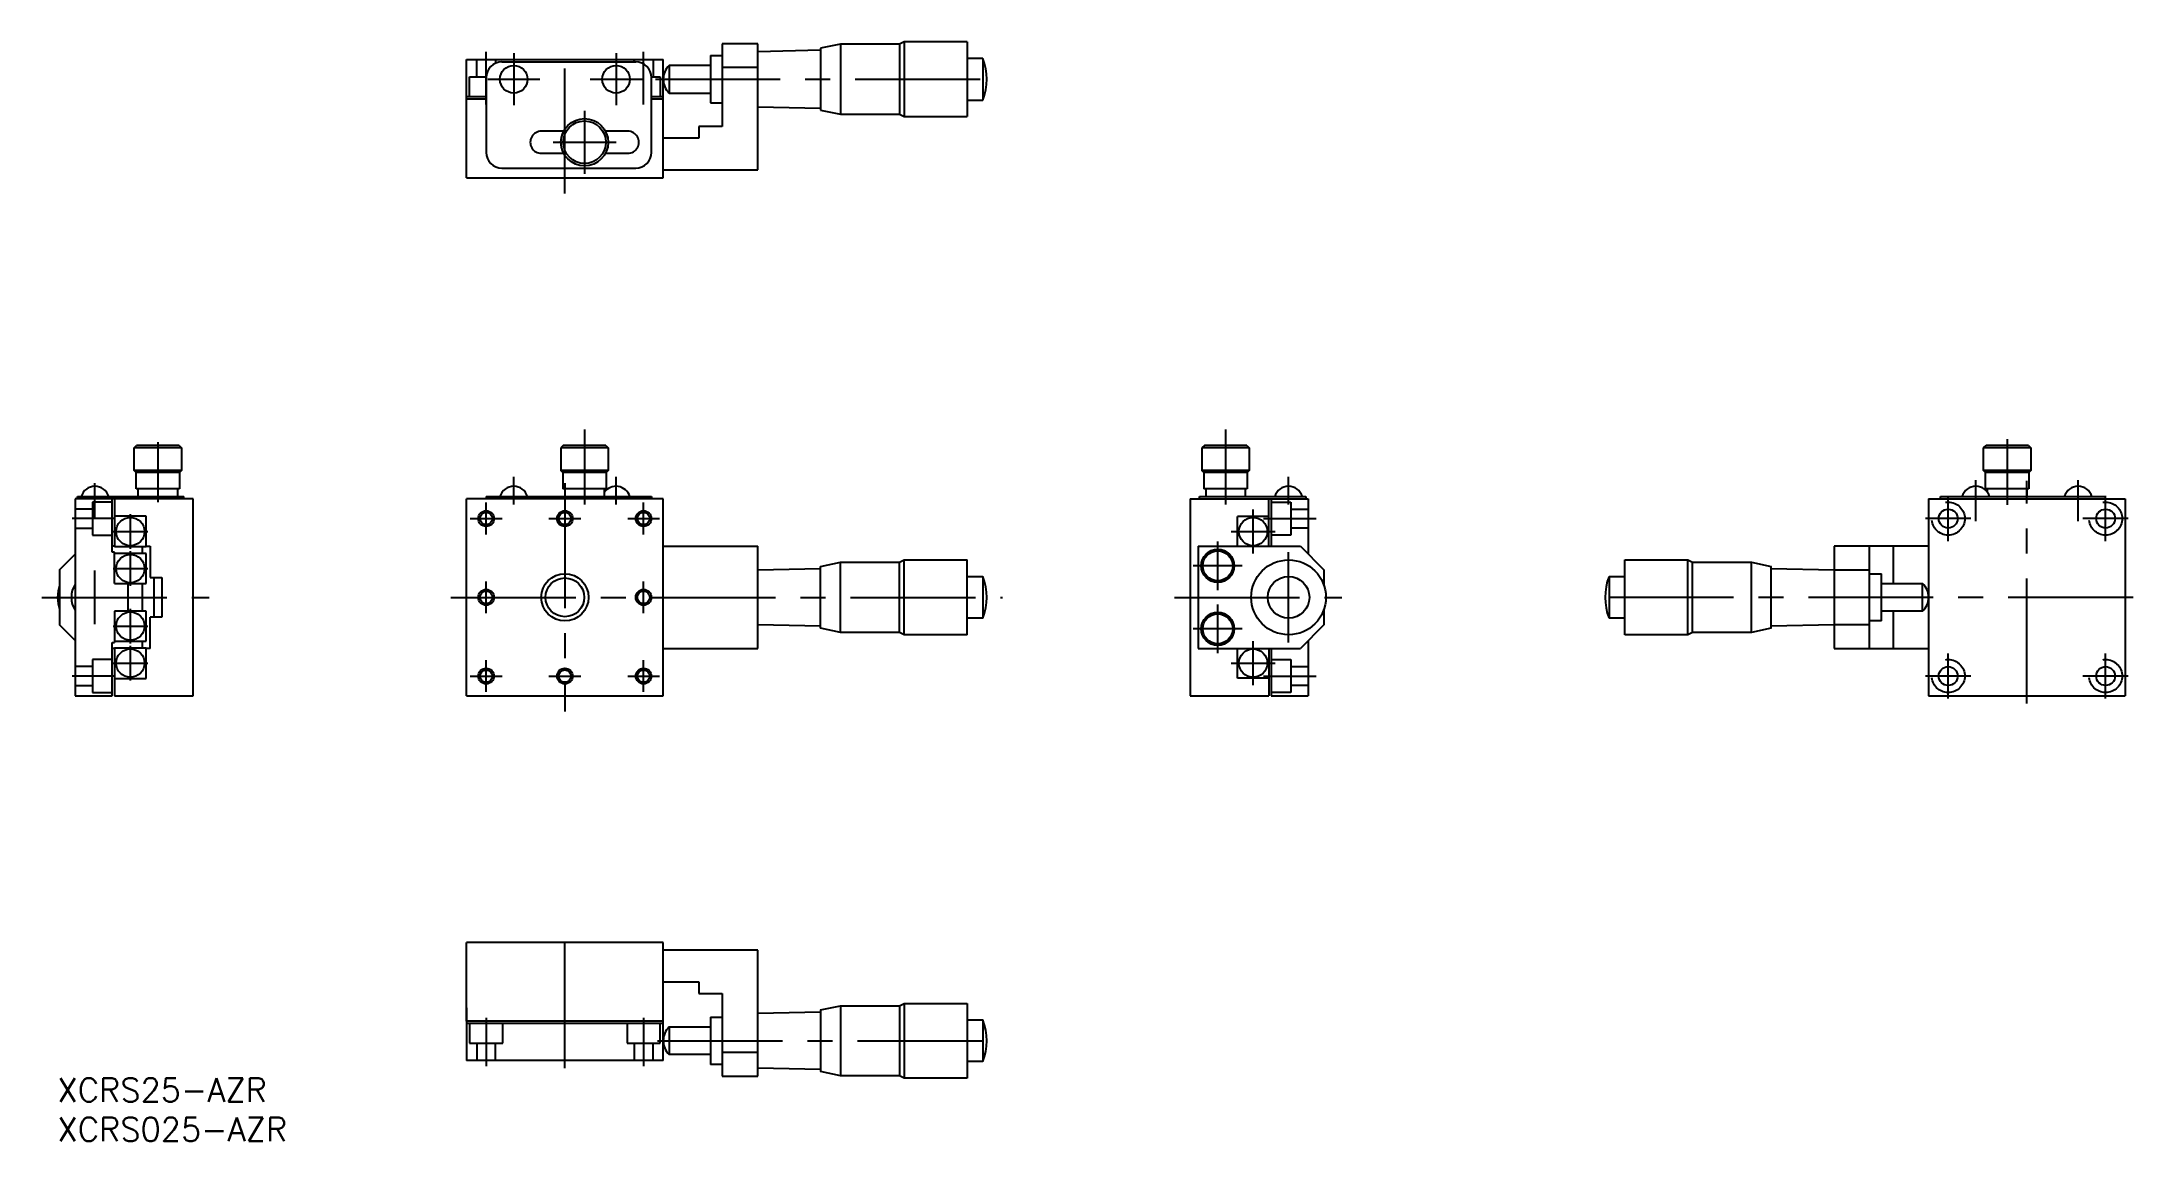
# Model space of a CAD drawing. Extents: x -2 to 264, y -8 to 132.
import ezdxf

# ---------------------------------------------------------------- set-up
doc = ezdxf.new("R2010")
doc.units = 0
doc.header["$LTSCALE"] = 0.5
doc.linetypes.add('CENTER', pattern=[50.8, 31.75, -6.35, 6.35, -6.35])
doc.linetypes.add('DASHED', pattern=[19.05, 12.7, -6.35])
for name, color, linetype in [('MSM_CENTER', 1, 'CENTER'), ('MSM_CONTINUOUS', 7, 'CONTINUOUS'), ('MSM_DASHED', 4, 'DASHED'), ('MSM_NARROW', 5, 'CONTINUOUS'), ('MSM_PART_NUMBER', 7, 'CONTINUOUS')]:
    doc.layers.add(name, color=color, linetype=linetype)
doc.styles.get("Standard").update_dxf_attribs({"font": 'txt.shx', "height": 3, "bigfont": 'bigfont.shx'})

# ---------------------------------------------------------------- blocks, each defined once
blk = doc.blocks.new('*U55')
at = {"layer": 'MSM_PART_NUMBER'}
blk.add_text('XCRS25-AZR', height=3, dxfattribs=at).set_placement((0, -3))
blk = doc.blocks.new('*U56')
at = {"layer": 'MSM_PART_NUMBER'}
blk.add_text('XCRS025-AZR', height=3, dxfattribs=at).set_placement((0, -8))

msp = doc.modelspace()

# ---------------------------------------------------------------- linework, layer by layer
at = {"layer": 'MSM_CENTER'}
for p, q in [((54.47, 123.67), (54.46, 130.37)), ((64.46, 112.37), (64.46, 131.37)), ((74.46, 123.67), (74.46, 130.37)), ((57.96, 130.17), (57.96, 123.57)), ((70.96, 130.17), (70.96, 123.57)), ((54.66, 126.87), (61.26, 126.87)), ((67.66, 126.87), (74.26, 126.87)), ((75.96, 126.87), (120.06, 126.87)), ((66.96, 122.87), (66.96, 114.87)), ((62.96, 118.87), (70.96, 118.87)), ((12.75, 80.77), (12.75, 73.17)), ((66.96, 82.37), (66.96, 72.87)), ((148.41, 82.37), (148.41, 72.87)), ((247.73, 81.15), (247.73, 72.8)), ((4.75, 71.12), (4.75, 75.57)), ((57.96, 72.87), (57.96, 76.37)), ((64.46, 75.57), (64.46, 46.57)), ((70.96, 72.87), (70.96, 76.37)), ((156.41, 72.87), (156.41, 76.37)), ((243.73, 70.74), (243.73, 75.95)), ((250.23, 47.57), (250.23, 75.87)), ((256.73, 70.74), (256.73, 75.95)), ((54.46, 69.05), (54.46, 73.1)), ((74.46, 69.05), (74.46, 73.1)), ((151.91, 66.62), (151.91, 72.22)), ((240.23, 68.2), (240.23, 73.95)), ((260.23, 68.2), (260.23, 73.95)), ((7.35, 71.07), (1.85, 71.07)), ((7.05, 69.42), (11.45, 69.42)), ((9.25, 67.22), (9.25, 71.62)), ((52.44, 71.07), (56.49, 71.07)), ((62.44, 71.07), (66.49, 71.07)), ((72.44, 71.07), (76.49, 71.07)), ((149.11, 69.42), (154.71, 69.42)), ((153.21, 71.07), (159.91, 71.07)), ((243.1, 71.07), (237.35, 71.07)), ((263.1, 71.07), (257.35, 71.07)), ((9.25, 62.52), (9.25, 66.92)), ((147.41, 61.97), (147.41, 68.17)), ((156.41, 55.32), (156.41, 66.82)), ((4.75, 57.67), (4.75, 64.47)), ((7.05, 64.72), (11.45, 64.72)), ((150.51, 65.07), (144.31, 65.07)), ((54.46, 59.05), (54.46, 63.1)), ((74.46, 59.05), (74.46, 63.1)), ((-2, 61.07), (19.25, 61.07)), ((9.25, 55.22), (9.25, 59.62)), ((49.96, 61.07), (120.06, 61.07)), ((141.91, 61.07), (163.16, 61.07)), ((147.41, 53.97), (147.41, 60.17)), ((263.73, 61.07), (195.85, 61.07)), ((7.05, 57.42), (11.45, 57.42)), ((150.51, 57.07), (144.31, 57.07)), ((9.25, 50.52), (9.25, 54.92)), ((151.91, 49.92), (151.91, 55.52)), ((240.23, 48.2), (240.23, 53.95)), ((260.23, 48.2), (260.23, 53.95)), ((7.35, 51.07), (1.85, 51.07)), ((7.05, 52.72), (11.45, 52.72)), ((52.44, 51.07), (56.49, 51.07)), ((54.46, 49.05), (54.46, 53.1)), ((62.44, 51.07), (66.49, 51.07)), ((72.44, 51.07), (76.49, 51.07)), ((74.46, 49.05), (74.46, 53.1)), ((149.11, 52.72), (154.71, 52.72)), ((153.21, 51.07), (159.91, 51.07)), ((243.1, 51.07), (237.35, 51.07)), ((263.1, 51.07), (257.35, 51.07)), ((64.46, 1.25), (64.46, 18.25)), ((54.46, 7.67), (54.46, 1.53)), ((74.46, 7.67), (74.46, 1.53)), ((76.24, 4.75), (118.79, 4.75))]:
    msp.add_line(p, q, dxfattribs=at)
at = {"layer": 'MSM_CONTINUOUS'}
for p, q in [((88.96, 131.37), (84.46, 131.37)), ((84.46, 131.37), (84.46, 120.87)), ((88.96, 115.37), (88.96, 131.37)), ((96.96, 130.55), (88.96, 130.37)), ((99.46, 131.32), (96.96, 130.8)), ((96.96, 130.8), (96.96, 122.95)), ((106.96, 131.32), (99.46, 131.32)), ((99.46, 131.32), (99.46, 122.42)), ((107.56, 131.62), (106.96, 131.32)), ((106.96, 131.32), (106.96, 122.42)), ((115.56, 131.62), (107.56, 131.62)), ((107.56, 131.62), (107.56, 122.12)), ((115.56, 131.62), (115.56, 122.12)), ((51.96, 114.37), (51.96, 129.37)), ((51.96, 129.37), (76.96, 129.37)), ((56.46, 129.07), (73.46, 129.07)), ((76.96, 114.37), (76.96, 129.37)), ((82.96, 128.62), (77.71, 128.62)), ((77.71, 128.62), (77.71, 125.12)), ((82.96, 129.87), (82.96, 123.87)), ((82.96, 129.87), (84.46, 129.87)), ((88.96, 128.37), (84.46, 128.37)), ((117.56, 129.52), (115.56, 129.52)), ((117.56, 129.52), (117.56, 124.22)), ((54.46, 127.07), (54.46, 117.57)), ((75.46, 117.57), (75.46, 127.07)), ((77.71, 125.12), (82.96, 125.12)), ((51.96, 124.67), (54.46, 124.67)), ((51.96, 124.37), (54.46, 124.37)), ((75.46, 124.67), (76.96, 124.67)), ((75.46, 124.37), (76.96, 124.37)), ((82.96, 123.87), (84.46, 123.87)), ((88.96, 123.37), (96.96, 123.2)), ((96.96, 122.95), (99.46, 122.42)), ((99.46, 122.42), (106.96, 122.42)), ((106.96, 122.42), (107.56, 122.12)), ((115.56, 124.22), (117.56, 124.22)), ((64.31, 120.27), (61.46, 120.27)), ((72.46, 120.27), (69.62, 120.27)), ((81.46, 120.87), (81.46, 119.37)), ((84.46, 120.87), (81.46, 120.87)), ((107.56, 122.12), (115.56, 122.12)), ((61.46, 117.47), (64.31, 117.47)), ((69.62, 117.47), (72.46, 117.47)), ((81.46, 119.37), (76.96, 119.37)), ((51.96, 114.37), (76.96, 114.37)), ((56.46, 115.57), (73.46, 115.57)), ((76.96, 115.37), (88.96, 115.37)), ((9.75, 80.07), (10.05, 80.37)), ((9.75, 77.17), (9.75, 80.07)), ((15.75, 80.07), (9.75, 80.07)), ((15.45, 80.37), (10.05, 80.37)), ((15.45, 80.37), (15.75, 80.07)), ((15.75, 80.07), (15.75, 77.17)), ((64.26, 80.37), (63.96, 80.07)), ((63.96, 80.07), (63.96, 77.17)), ((69.96, 80.07), (63.96, 80.07)), ((69.66, 80.37), (64.26, 80.37)), ((69.66, 80.37), (69.96, 80.07)), ((69.96, 80.07), (69.96, 77.17)), ((145.71, 80.37), (145.41, 80.07)), ((145.41, 80.07), (145.41, 77.17)), ((151.41, 80.07), (145.41, 80.07)), ((151.11, 80.37), (145.71, 80.37)), ((151.11, 80.37), (151.41, 80.07)), ((151.41, 80.07), (151.41, 77.17)), ((244.73, 80.07), (245.03, 80.37)), ((244.73, 77.17), (244.73, 80.07)), ((250.73, 80.07), (244.73, 80.07)), ((250.43, 80.37), (245.03, 80.37)), ((250.43, 80.37), (250.73, 80.07)), ((250.73, 80.07), (250.73, 77.17)), ((10, 76.92), (9.75, 77.17)), ((15.75, 77.17), (9.75, 77.17)), ((15.75, 77.17), (15.5, 76.92)), ((64.21, 76.92), (63.96, 77.17)), ((69.96, 77.17), (63.96, 77.17)), ((69.96, 77.17), (69.71, 76.92)), ((145.66, 76.92), (145.41, 77.17)), ((151.41, 77.17), (145.41, 77.17)), ((151.41, 77.17), (151.16, 76.92)), ((244.98, 76.92), (244.73, 77.17)), ((250.73, 77.17), (244.73, 77.17)), ((250.73, 77.17), (250.48, 76.92)), ((10, 74.87), (10, 76.92)), ((15.5, 76.92), (10, 76.92)), ((15.5, 74.87), (10, 74.87)), ((10.25, 73.87), (10.25, 74.87)), ((15.25, 74.87), (15.25, 73.87)), ((15.5, 76.92), (15.5, 74.87)), ((64.21, 76.92), (64.21, 74.87)), ((69.71, 76.92), (64.21, 76.92)), ((69.71, 74.87), (64.21, 74.87)), ((64.46, 74.87), (64.46, 73.87)), ((69.46, 74.87), (69.46, 73.87)), ((69.71, 76.92), (69.71, 74.87)), ((145.66, 76.92), (145.66, 74.87)), ((151.16, 76.92), (145.66, 76.92)), ((151.16, 74.87), (145.66, 74.87)), ((145.91, 74.87), (145.91, 73.87)), ((150.91, 74.87), (150.91, 73.87)), ((151.16, 76.92), (151.16, 74.87)), ((244.98, 74.87), (244.98, 76.92)), ((250.48, 76.92), (244.98, 76.92)), ((250.48, 74.87), (244.98, 74.87)), ((245.23, 74.39), (245.23, 74.87)), ((250.23, 74.87), (250.23, 73.87)), ((250.48, 76.92), (250.48, 74.87)), ((17.25, 73.57), (2.25, 73.57)), ((2.25, 73.57), (2.25, 48.57)), ((2.55, 73.57), (2.55, 73.87)), ((2.55, 73.87), (16.05, 73.87)), ((6.95, 66.82), (6.95, 73.57)), ((7.25, 73.57), (7.25, 67.52)), ((16.05, 73.57), (16.05, 73.87)), ((17.25, 48.57), (17.25, 73.57)), ((76.96, 73.57), (51.96, 73.57)), ((51.96, 48.57), (51.96, 73.57)), ((54.46, 73.87), (75.46, 73.87)), ((54.46, 73.87), (54.46, 73.57)), ((75.46, 73.87), (75.46, 73.57)), ((76.96, 48.57), (76.96, 73.57)), ((143.91, 73.57), (158.91, 73.57)), ((143.91, 73.57), (143.91, 48.57)), ((145.11, 73.57), (145.11, 73.87)), ((145.11, 73.87), (158.61, 73.87)), ((153.91, 67.57), (153.91, 73.57)), ((154.21, 73.57), (154.21, 67.57)), ((158.61, 73.87), (158.61, 73.57)), ((158.91, 73.57), (158.91, 66.57)), ((237.73, 73.57), (262.73, 73.57)), ((237.73, 73.57), (237.73, 48.57)), ((239.23, 73.87), (260.23, 73.87)), ((239.23, 73.57), (239.23, 73.87)), ((260.23, 73.57), (260.23, 73.87)), ((262.73, 73.57), (262.73, 48.57)), ((11.25, 71.37), (7.25, 71.37)), ((11.25, 67.52), (11.25, 71.37)), ((153.91, 71.32), (149.91, 71.32)), ((149.91, 67.57), (149.91, 71.32)), ((0.25, 64.57), (2.25, 66.57)), ((7.25, 67.57), (6.95, 67.57)), ((7.25, 66.82), (6.95, 66.82)), ((7.25, 67.52), (11.25, 67.52)), ((7.25, 62.82), (7.25, 66.82)), ((11.25, 66.62), (7.25, 66.62)), ((10.75, 67.52), (10.75, 66.62)), ((11.25, 67.57), (11.75, 67.57)), ((11.25, 62.82), (11.25, 66.62)), ((11.75, 67.57), (11.75, 63.57)), ((76.96, 67.57), (88.96, 67.57)), ((88.96, 54.57), (88.96, 67.57)), ((144.91, 67.57), (157.91, 67.57)), ((144.91, 67.57), (144.91, 54.57)), ((157.91, 67.57), (160.91, 64.57)), ((237.73, 67.57), (225.73, 67.57)), ((225.73, 67.57), (225.73, 54.57)), ((230.23, 54.57), (230.23, 67.57)), ((233.23, 67.57), (233.23, 62.82)), ((0.25, 64.57), (0.25, 57.57)), ((88.96, 64.57), (96.96, 64.75)), ((96.96, 65), (99.46, 65.52)), ((96.96, 57.15), (96.96, 65)), ((99.46, 65.52), (106.96, 65.52)), ((99.46, 56.62), (99.46, 65.52)), ((106.96, 65.52), (107.56, 65.82)), ((106.96, 56.62), (106.96, 65.52)), ((107.56, 65.82), (115.56, 65.82)), ((107.56, 56.32), (107.56, 65.82)), ((115.56, 56.32), (115.56, 65.82)), ((160.91, 64.57), (160.91, 62.59)), ((199.13, 65.82), (207.13, 65.82)), ((199.13, 56.32), (199.13, 65.82)), ((207.13, 65.82), (207.73, 65.52)), ((207.13, 56.32), (207.13, 65.82)), ((207.73, 65.52), (215.23, 65.52)), ((207.73, 56.62), (207.73, 65.52)), ((215.23, 65.52), (217.73, 65)), ((215.23, 56.62), (215.23, 65.52)), ((217.73, 57.15), (217.73, 65)), ((217.73, 64.75), (225.73, 64.57)), ((225.73, 64.57), (230.23, 64.57)), ((230.23, 64.07), (231.73, 64.07)), ((231.73, 58.07), (231.73, 64.07)), ((7.25, 62.82), (11.25, 62.82)), ((8.95, 59.32), (8.95, 62.82)), ((10.75, 62.82), (10.75, 59.32)), ((11.75, 63.57), (13.25, 63.57)), ((12.25, 63.57), (12.25, 58.57)), ((13.25, 63.57), (13.25, 58.57)), ((115.56, 63.72), (117.56, 63.72)), ((117.56, 63.72), (117.56, 58.42)), ((197.13, 63.72), (199.13, 63.72)), ((197.13, 63.72), (197.13, 58.42)), ((231.73, 62.82), (236.98, 62.82)), ((236.98, 59.32), (236.98, 62.82)), ((7.25, 59.32), (7.25, 55.32)), ((11.25, 59.32), (7.25, 59.32)), ((11.25, 55.52), (11.25, 59.32)), ((13.25, 58.57), (11.75, 58.57)), ((11.75, 54.57), (11.75, 58.57)), ((160.91, 59.55), (160.91, 57.57)), ((236.98, 59.32), (231.73, 59.32)), ((233.23, 59.32), (233.23, 54.57)), ((2.25, 55.57), (0.25, 57.57)), ((96.96, 57.4), (88.96, 57.57)), ((99.46, 56.62), (96.96, 57.15)), ((106.96, 56.62), (99.46, 56.62)), ((107.56, 56.32), (106.96, 56.62)), ((115.56, 56.32), (107.56, 56.32)), ((117.56, 58.42), (115.56, 58.42)), ((160.91, 57.57), (157.91, 54.57)), ((199.13, 58.42), (197.13, 58.42)), ((207.13, 56.32), (199.13, 56.32)), ((207.73, 56.62), (207.13, 56.32)), ((215.23, 56.62), (207.73, 56.62)), ((217.73, 57.15), (215.23, 56.62)), ((225.73, 57.57), (217.73, 57.4)), ((230.23, 57.57), (225.73, 57.57)), ((231.73, 58.07), (230.23, 58.07)), ((6.95, 48.57), (6.95, 55.32)), ((6.95, 55.32), (7.25, 55.32)), ((7.25, 54.57), (6.95, 54.57)), ((7.25, 55.52), (11.25, 55.52)), ((7.25, 54.62), (7.25, 48.57)), ((11.25, 54.62), (7.25, 54.62)), ((10.75, 55.52), (10.75, 54.62)), ((11.25, 50.77), (11.25, 54.62)), ((11.75, 54.57), (11.25, 54.57)), ((76.96, 54.57), (88.96, 54.57)), ((144.91, 54.57), (157.91, 54.57)), ((149.91, 50.82), (149.91, 54.57)), ((153.91, 54.57), (153.91, 48.57)), ((154.21, 54.57), (154.21, 48.57)), ((158.91, 55.57), (158.91, 48.57)), ((225.73, 54.57), (237.73, 54.57)), ((7.25, 50.77), (11.25, 50.77)), ((153.91, 50.82), (149.91, 50.82)), ((2.25, 48.57), (6.95, 48.57)), ((7.25, 48.57), (17.25, 48.57)), ((51.96, 48.57), (76.96, 48.57)), ((143.91, 48.57), (153.91, 48.57)), ((154.21, 48.57), (158.91, 48.57)), ((237.73, 48.57), (262.73, 48.57)), ((76.96, 17.25), (51.96, 17.25)), ((51.96, 7.25), (51.96, 17.25)), ((76.96, 7.25), (76.96, 17.25)), ((88.96, 16.25), (76.96, 16.25)), ((88.96, 0.25), (88.96, 16.25)), ((76.96, 12.25), (81.46, 12.25)), ((81.46, 12.25), (81.46, 10.75)), ((81.46, 10.75), (84.46, 10.75)), ((84.46, 10.75), (84.46, 0.25)), ((51.96, 8.95), (51.96, 2.25)), ((76.96, 2.25), (76.96, 8.95)), ((88.96, 8.25), (96.96, 8.43)), ((96.96, 8.68), (99.46, 9.2)), ((96.96, 8.68), (96.96, 0.83)), ((99.46, 9.2), (106.96, 9.2)), ((99.46, 9.2), (99.46, 0.3)), ((106.96, 9.2), (107.56, 9.5)), ((106.96, 9.2), (106.96, 0.3)), ((107.56, 9.5), (115.56, 9.5)), ((107.56, 9.5), (107.56, 0)), ((115.56, 9.5), (115.56, 0)), ((76.96, 7.25), (51.96, 7.25)), ((76.96, 7.25), (51.96, 7.25)), ((76.96, 6.95), (51.96, 6.95)), ((77.71, 6.5), (82.96, 6.5)), ((77.71, 6.5), (77.71, 3)), ((82.96, 7.75), (84.46, 7.75)), ((82.96, 7.75), (82.96, 1.75)), ((115.56, 7.4), (117.56, 7.4)), ((117.56, 7.4), (117.56, 2.1)), ((82.96, 3), (77.71, 3)), ((88.96, 3.25), (84.46, 3.25)), ((76.96, 2.25), (51.96, 2.25)), ((84.46, 1.75), (82.96, 1.75)), ((84.46, 0.25), (88.96, 0.25)), ((96.96, 1.08), (88.96, 1.25)), ((99.46, 0.3), (96.96, 0.83)), ((106.96, 0.3), (99.46, 0.3)), ((107.56, 0), (106.96, 0.3)), ((115.56, 0), (107.56, 0)), ((117.56, 2.1), (115.56, 2.1))]:
    msp.add_line(p, q, dxfattribs=at)
for centre, radius in [((57.96, 126.87), 1.75), ((70.96, 126.87), 1.75), ((66.96, 118.87), 3), ((66.96, 118.87), 2.7), ((54.46, 71.07), 0.783), ((64.46, 71.07), 0.783), ((74.46, 71.07), 0.783), ((240.23, 71.07), 1.2), ((260.23, 71.07), 1.2), ((9.25, 69.42), 1.8), ((151.91, 69.42), 1.8), ((9.25, 64.72), 1.8), ((147.41, 65.07), 2.1), ((147.41, 65.07), 1.9), ((156.41, 61.07), 4.75), ((54.46, 61.07), 0.783), ((64.46, 61.07), 2.46), ((74.46, 61.07), 0.783), ((156.41, 61.07), 2.65), ((9.25, 57.42), 1.8), ((147.41, 57.07), 2.1), ((147.41, 57.07), 1.9), ((9.25, 52.72), 1.8), ((151.91, 52.72), 1.8), ((54.46, 51.07), 0.783), ((64.46, 51.07), 0.783), ((74.46, 51.07), 0.783), ((240.23, 51.07), 1.2), ((260.23, 51.07), 1.2)]:
    msp.add_circle(centre, radius, dxfattribs=at)
for centre, radius, start, end in [((56.46, 127.07), 2, 90, 180), ((73.46, 127.07), 2, 0, 90), ((79.38, 126.87), 2.42, 133.6028, 226.3972), ((110.79, 126.87), 7.27, 338.6302, 21.3698), ((61.46, 118.87), 1.4, 89.9798, 270), ((72.46, 118.87), 1.4, 270, 90.0202), ((56.46, 117.57), 2, 180, 270), ((73.46, 117.57), 2, 270, 0), ((4.75, 73.34), 1.83, 16.7859, 163.2141), ((57.96, 73.34), 1.83, 16.7859, 163.2141), ((70.96, 73.34), 1.83, 16.7859, 145.147), ((156.41, 73.34), 1.83, 16.7859, 163.2141), ((243.73, 73.34), 1.83, 16.7859, 163.2141), ((256.73, 73.34), 1.83, 16.7859, 163.2141), ((4.75, 61.07), 4.75, 161.3283, 198.6717), ((4.75, 61.07), 3, 146.4427, 213.5573), ((110.79, 61.07), 7.27, 338.6302, 21.3698), ((203.9, 61.07), 7.27, 158.6302, 201.3698), ((235.31, 61.07), 2.42, 313.6028, 46.3972), ((79.38, 4.75), 2.42, 133.6028, 226.3972), ((110.79, 4.75), 7.27, 338.6302, 21.3698)]:
    msp.add_arc(centre, radius, start, end, dxfattribs=at)
at = {"layer": 'MSM_DASHED'}
for p, q in [((53.26, 127.17), (53.26, 129.37)), ((55.66, 129.37), (55.66, 128.9)), ((73.26, 129.06), (73.26, 129.37)), ((75.66, 129.37), (75.66, 127.17)), ((52.36, 127.17), (54.47, 127.17)), ((52.36, 124.67), (52.36, 127.17)), ((75.46, 127.17), (76.56, 127.17)), ((76.56, 127.17), (76.56, 124.67)), ((4.45, 72.27), (2.25, 72.27)), ((4.45, 73.17), (4.45, 68.97)), ((6.95, 73.17), (4.45, 73.17)), ((154.21, 73.17), (156.71, 73.17)), ((156.71, 73.17), (156.71, 68.97)), ((156.71, 72.27), (158.91, 72.27)), ((2.25, 69.87), (4.45, 69.87)), ((158.91, 69.87), (156.71, 69.87)), ((4.45, 68.97), (6.95, 68.97)), ((156.71, 68.97), (154.21, 68.97)), ((4.45, 53.17), (4.45, 48.97)), ((6.95, 53.17), (4.45, 53.17)), ((154.21, 53.17), (156.71, 53.17)), ((156.71, 53.17), (156.71, 48.97)), ((4.45, 52.27), (2.25, 52.27)), ((156.71, 52.27), (158.91, 52.27)), ((2.25, 49.87), (4.45, 49.87)), ((4.45, 48.97), (6.95, 48.97)), ((156.71, 48.97), (154.21, 48.97)), ((158.91, 49.87), (156.71, 49.87)), ((52.36, 6.95), (52.36, 4.45)), ((56.56, 4.45), (56.56, 6.95)), ((72.36, 6.95), (72.36, 4.45)), ((76.56, 4.45), (76.56, 6.95)), ((52.36, 4.45), (56.56, 4.45)), ((53.26, 4.45), (53.26, 2.25)), ((55.66, 2.25), (55.66, 4.45)), ((72.36, 4.45), (76.56, 4.45)), ((73.26, 4.45), (73.26, 2.25)), ((75.66, 2.25), (75.66, 4.45))]:
    msp.add_line(p, q, dxfattribs=at)
for centre in [(240.23, 71.07), (260.23, 71.07), (240.23, 51.07), (260.23, 51.07)]:
    msp.add_circle(centre, 2.1, dxfattribs=at)
at = {"layer": 'MSM_NARROW'}
for centre, radius in [((54.46, 71.07), 1), ((64.46, 71.07), 1), ((74.46, 71.07), 1), ((64.46, 61.07), 3), ((54.46, 61.07), 1), ((74.46, 61.07), 1), ((54.46, 51.07), 1), ((64.46, 51.07), 1), ((74.46, 51.07), 1)]:
    msp.add_circle(centre, radius, dxfattribs=at)

# ---------------------------------------------------------------- block references
at = {"layer": 'MSM_CONTINUOUS'}
for name in ['*U55', '*U56']:
    msp.add_blockref(name, (0, 0), dxfattribs=at)

doc.saveas('drawing.dxf')
